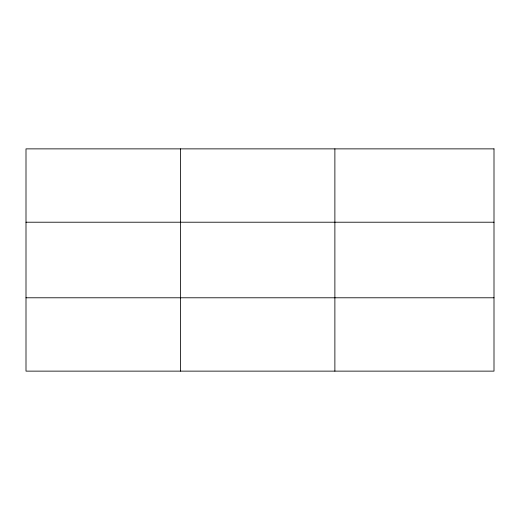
<?xml version="1.0" encoding="UTF-8"?>
<svg xmlns="http://www.w3.org/2000/svg" width="520" height="520" viewBox="0 0 520 520"><rect width="100%" height="100%" fill="white"/><g stroke="black" fill="none" stroke-linecap="round" stroke-linejoin="round"><path stroke-width="0.78" d="M180.44 371.131L180.44 148.87M334.88 371.131L334.88 148.87M26 222.216L494 222.216M26 297.784L494 297.784M494 148.87L494 371.131L26 371.131L26 148.87L494 148.87"/></g></svg>
